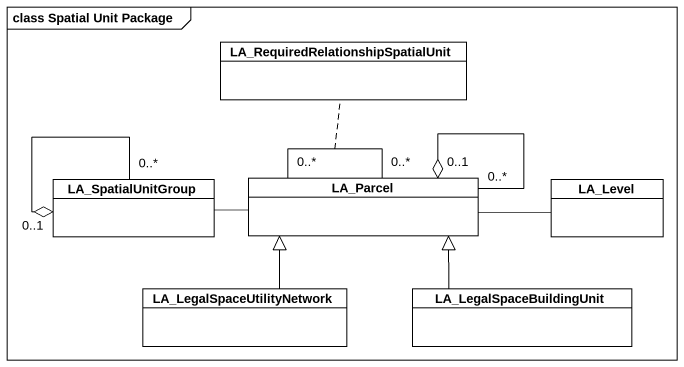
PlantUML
@startuml
mainframe class Spatial Unit Package
hide circle
hide empty members
class "LA_RequiredRelationshipSpatialUnit" as LA_RequiredRelationshipSpati #FFFFFF
class LA_SpatialUnitGroup #FFFFFF
class LA_Parcel #FFFFFF
class LA_Level #FFFFFF
class LA_LegalSpaceUtilityNetwork #FFFFFF
class LA_LegalSpaceBuildingUnit #FFFFFF
LA_SpatialUnitGroup "0..*" --o "0..1" LA_SpatialUnitGroup
LA_SpatialUnitGroup -right- LA_Parcel
LA_Parcel "0..*" -- "0..*" LA_Parcel
(LA_Parcel, LA_Parcel) .. LA_RequiredRelationshipSpati
LA_Parcel "0..*" --o "0..1" LA_Parcel
LA_Level -left- LA_Parcel
LA_LegalSpaceUtilityNetwork -up-|> LA_Parcel
LA_LegalSpaceBuildingUnit -up-|> LA_Parcel
@enduml
